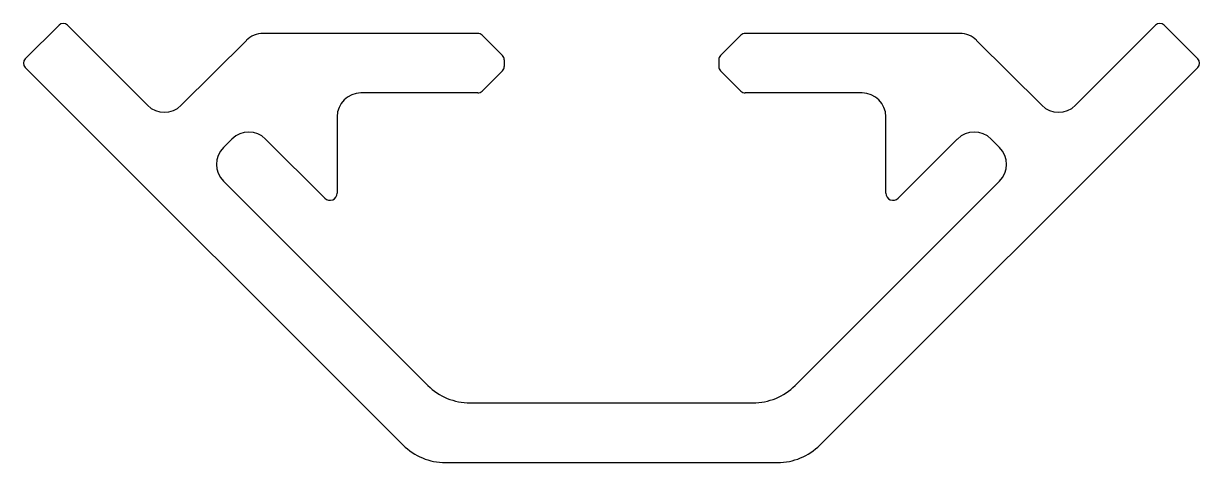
# Model space of a CAD drawing. Extents: x 360.2 to 409.5, y 764.3 to 782.7.
import ezdxf

# ---------------------------------------------------------------- set-up
doc = ezdxf.new("R2010")
doc.units = 0
doc.layers.add('OUT', color=7, linetype='CONTINUOUS')

msp = doc.modelspace()

# ---------------------------------------------------------------- linework, layer by layer
at = {"layer": 'OUT', "color": 0, "linetype": 'CONTINUOUS'}
for p, q in [((361.676, 782.611), (360.262, 781.196)), ((365.388, 779.252), (362.03, 782.611)), ((379.23, 782.271), (370.236, 782.271)), ((399.432, 782.271), (390.437, 782.271)), ((407.638, 782.611), (404.279, 779.252)), ((409.406, 781.196), (407.992, 782.611)), ((369.529, 781.978), (366.803, 779.252)), ((379.407, 782.198), (380.261, 781.344)), ((390.261, 782.198), (389.407, 781.344)), ((402.865, 779.252), (400.139, 781.978)), ((360.262, 780.843), (376.102, 765.003)), ((380.334, 781.167), (380.334, 780.875)), ((389.334, 781.167), (389.334, 780.875)), ((393.566, 765.003), (409.406, 780.843)), ((379.407, 779.844), (380.261, 780.698)), ((389.407, 780.698), (390.261, 779.844)), ((379.23, 779.771), (374.334, 779.771)), ((395.334, 779.771), (390.437, 779.771)), ((373.334, 778.771), (373.334, 775.566)), ((396.334, 775.566), (396.334, 778.771)), ((368.924, 777.838), (368.57, 777.484)), ((370.338, 777.838), (372.822, 775.354)), ((399.329, 777.838), (396.846, 775.354)), ((401.097, 777.484), (400.744, 777.838)), ((368.57, 776.07), (377.137, 767.503)), ((392.53, 767.503), (401.097, 776.07)), ((378.905, 766.771), (390.763, 766.771)), ((377.869, 764.271), (391.798, 764.271))]:
    msp.add_line(p, q, dxfattribs=at)
for centre, radius, start, end in [((361.853, 782.434), 0.25, 45, 135), ((370.236, 781.271), 1, 90, 135), ((379.23, 782.021), 0.25, 45, 90), ((390.437, 782.021), 0.25, 90, 135), ((399.432, 781.271), 1, 45, 90), ((407.815, 782.434), 0.25, 45, 135), ((380.084, 781.167), 0.25, 360, 45), ((389.584, 781.167), 0.25, 135, 180), ((360.439, 781.02), 0.25, 135, 225), ((380.084, 780.875), 0.25, 315, 360), ((389.584, 780.875), 0.25, 180, 225), ((409.229, 781.02), 0.25, 315, 45), ((379.23, 780.021), 0.25, 270, 315), ((390.437, 780.021), 0.25, 225, 270), ((374.334, 778.771), 1, 90, 180), ((395.334, 778.771), 1, 360, 90), ((366.095, 779.959), 1, 225, 315), ((403.572, 779.959), 1, 225, 315), ((369.631, 777.131), 1, 45, 135), ((400.037, 777.131), 1, 45, 135), ((369.277, 776.777), 1, 135, 225), ((400.39, 776.777), 1, 315, 45), ((373.034, 775.566), 0.3, 225, 360), ((396.634, 775.566), 0.3, 180, 315), ((378.905, 769.271), 2.5, 225, 270), ((390.763, 769.271), 2.5, 270, 315), ((377.869, 766.771), 2.5, 225, 270), ((391.798, 766.771), 2.5, 270, 315)]:
    msp.add_arc(centre, radius, start, end, dxfattribs=at)

doc.saveas('drawing.dxf')
